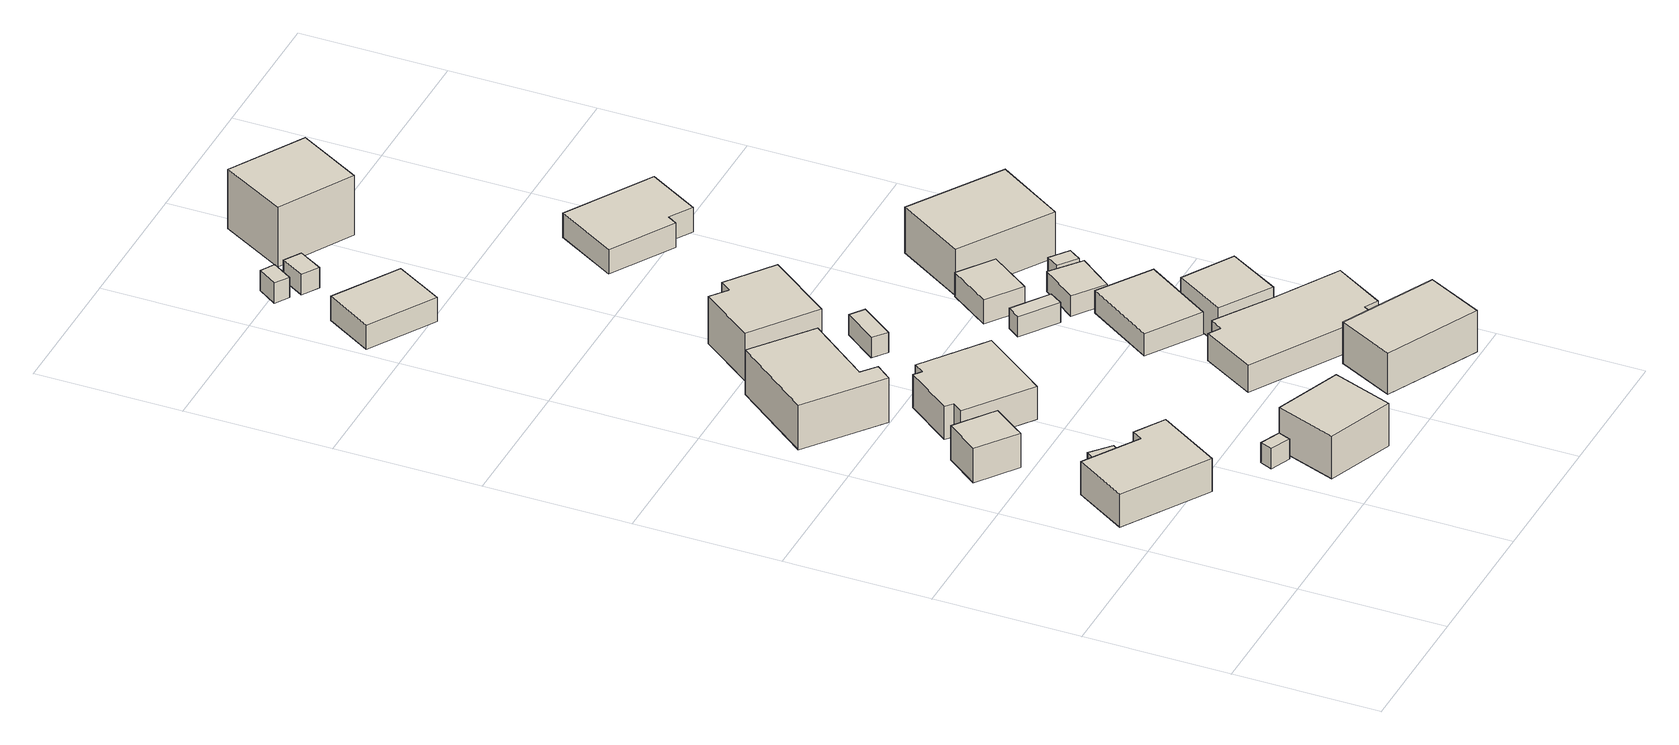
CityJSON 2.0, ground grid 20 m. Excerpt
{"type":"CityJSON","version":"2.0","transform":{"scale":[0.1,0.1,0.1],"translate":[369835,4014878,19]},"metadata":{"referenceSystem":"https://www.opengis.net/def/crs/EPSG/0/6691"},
"CityObjects":{
"building1":{"type":"Building","attributes":{"枝番":1,"利根川水系渡良瀬川洪水浸水想定区域（計画規模）.規模":"L1","利根川水系渡良瀬川洪水浸水想定区域（計画規模）.浸水ランク":"2","利根川水系渡良瀬川洪水浸水想定区域（計画規模）.浸水深":2.45,"利根川水系渡良瀬川洪水浸水想定区域（計画規模）.継続時間":9.2,"利根川水系渡良瀬川洪水浸水想定区域（想定最大規模）.規模":"L2","利根川水系渡良瀬川洪水浸水想定区域（想定最大規模）.浸水ランク":"3","利根川水系渡良瀬川洪水浸水想定区域（想定最大規模）.浸水深":3.54,"利根川水系渡良瀬川洪水浸水想定区域（想定最大規模）.継続時間":24.4,"利根川水系矢場川洪水浸水想定区域（想定最大規模）.規模":"L2","利根川水系矢場川洪水浸水想定区域（想定最大規模）.浸水ランク":"2","利根川水系矢場川洪水浸水想定区域（想定最大規模）.浸水深":0.98,"利根川水系矢場川洪水浸水想定区域（想定最大規模）.継続時間":10.2,"利根川水系多々良川洪水浸水想定区域（計画規模）.規模":"L1","利根川水系多々良川洪水浸水想定区域（計画規模）.浸水ランク":"1","利根川水系多々良川洪水浸水想定区域（計画規模）.浸水深":0.32,"利根川水系多々良川洪水浸水想定区域（想定最大規模）.規模":"L2","利根川水系多々良川洪水浸水想定区域（想定最大規模）.浸水ランク":"2","利根川水系多々良川洪水浸水想定区域（想定最大規模）.浸水深":0.79,"利根川水系多々良川洪水浸水想定区域（想定最大規模）.継続時間":5.9,"利根川水系利根川洪水浸水想定区域（想定最大規模）.規模":"L2","利根川水系利根川洪水浸水想定区域（想定最大規模）.浸水ランク":"2","利根川水系利根川洪水浸水想定区域（想定最大規模）.浸水深":1.64,"usage":"411","measuredHeight":5.9,"BuildingDetails.prefecture":"10","BuildingDetails.city":"10207","BuildingDetails.surveyYear":2016},"geometry":[{"type":"Solid","lod":"1","boundaries":[[[[0,1,2,3,4,5]],[[4,6,7,5]],[[3,8,6,4]],[[2,9,8,3]],[[1,10,9,2]],[[0,11,10,1]],[[5,7,11,0]],[[6,8,9,10,11,7]]]]}]},
"building2":{"type":"Building","attributes":{"枝番":1,"利根川水系渡良瀬川洪水浸水想定区域（計画規模）.規模":"L1","利根川水系渡良瀬川洪水浸水想定区域（計画規模）.浸水ランク":"2","利根川水系渡良瀬川洪水浸水想定区域（計画規模）.浸水深":2.33,"利根川水系渡良瀬川洪水浸水想定区域（計画規模）.継続時間":8.9,"利根川水系渡良瀬川洪水浸水想定区域（想定最大規模）.規模":"L2","利根川水系渡良瀬川洪水浸水想定区域（想定最大規模）.浸水ランク":"3","利根川水系渡良瀬川洪水浸水想定区域（想定最大規模）.浸水深":3.19,"利根川水系渡良瀬川洪水浸水想定区域（想定最大規模）.継続時間":22.1,"利根川水系矢場川洪水浸水想定区域（想定最大規模）.規模":"L2","利根川水系矢場川洪水浸水想定区域（想定最大規模）.浸水ランク":"1","利根川水系矢場川洪水浸水想定区域（想定最大規模）.浸水深":0.48,"利根川水系矢場川洪水浸水想定区域（想定最大規模）.継続時間":7.8,"利根川水系多々良川洪水浸水想定区域（計画規模）.規模":"L1","利根川水系多々良川洪水浸水想定区域（計画規模）.浸水ランク":"1","利根川水系多々良川洪水浸水想定区域（計画規模）.浸水深":0.12,"利根川水系多々良川洪水浸水想定区域（想定最大規模）.規模":"L2","利根川水系多々良川洪水浸水想定区域（想定最大規模）.浸水ランク":"1","利根川水系多々良川洪水浸水想定区域（想定最大規模）.浸水深":0.28,"利根川水系多々良川洪水浸水想定区域（想定最大規模）.継続時間":0.7,"利根川水系利根川洪水浸水想定区域（想定最大規模）.規模":"L2","利根川水系利根川洪水浸水想定区域（想定最大規模）.浸水ランク":"2","利根川水系利根川洪水浸水想定区域（想定最大規模）.浸水深":1.14,"usage":"411","measuredHeight":5.7,"BuildingDetails.prefecture":"10","BuildingDetails.city":"10207","BuildingDetails.surveyYear":2016},"geometry":[{"type":"Solid","lod":"1","boundaries":[[[[12,13,14,15]],[[14,16,17,15]],[[13,18,16,14]],[[12,19,18,13]],[[15,17,19,12]],[[16,18,19,17]]]]}]},
"building3":{"type":"Building","attributes":{"枝番":1,"利根川水系渡良瀬川洪水浸水想定区域（計画規模）.規模":"L1","利根川水系渡良瀬川洪水浸水想定区域（計画規模）.浸水ランク":"2","利根川水系渡良瀬川洪水浸水想定区域（計画規模）.浸水深":2.63,"利根川水系渡良瀬川洪水浸水想定区域（計画規模）.継続時間":9.2,"利根川水系渡良瀬川洪水浸水想定区域（想定最大規模）.規模":"L2","利根川水系渡良瀬川洪水浸水想定区域（想定最大規模）.浸水ランク":"3","利根川水系渡良瀬川洪水浸水想定区域（想定最大規模）.浸水深":3.59,"利根川水系渡良瀬川洪水浸水想定区域（想定最大規模）.継続時間":24.4,"利根川水系矢場川洪水浸水想定区域（想定最大規模）.規模":"L2","利根川水系矢場川洪水浸水想定区域（想定最大規模）.浸水ランク":"2","利根川水系矢場川洪水浸水想定区域（想定最大規模）.浸水深":0.98,"利根川水系矢場川洪水浸水想定区域（想定最大規模）.継続時間":10.2,"利根川水系多々良川洪水浸水想定区域（計画規模）.規模":"L1","利根川水系多々良川洪水浸水想定区域（計画規模）.浸水ランク":"1","利根川水系多々良川洪水浸水想定区域（計画規模）.浸水深":0.32,"利根川水系多々良川洪水浸水想定区域（想定最大規模）.規模":"L2","利根川水系多々良川洪水浸水想定区域（想定最大規模）.浸水ランク":"2","利根川水系多々良川洪水浸水想定区域（想定最大規模）.浸水深":0.79,"利根川水系多々良川洪水浸水想定区域（想定最大規模）.継続時間":5.9,"利根川水系利根川洪水浸水想定区域（想定最大規模）.規模":"L2","利根川水系利根川洪水浸水想定区域（想定最大規模）.浸水ランク":"2","利根川水系利根川洪水浸水想定区域（想定最大規模）.浸水深":1.54,"usage":"411","BuildingDetails.prefecture":"10","BuildingDetails.city":"10207","BuildingDetails.surveyYear":2016},"geometry":[{"type":"Solid","lod":"1","boundaries":[[[[20,21,22,23]],[[22,24,25,23]],[[21,26,24,22]],[[20,27,26,21]],[[23,25,27,20]],[[24,26,27,25]]]]}]},
"building4":{"type":"Building","attributes":{"枝番":1,"利根川水系渡良瀬川洪水浸水想定区域（計画規模）.規模":"L1","利根川水系渡良瀬川洪水浸水想定区域（計画規模）.浸水ランク":"2","利根川水系渡良瀬川洪水浸水想定区域（計画規模）.浸水深":2.16,"利根川水系渡良瀬川洪水浸水想定区域（計画規模）.継続時間":10.4,"利根川水系渡良瀬川洪水浸水想定区域（想定最大規模）.規模":"L2","利根川水系渡良瀬川洪水浸水想定区域（想定最大規模）.浸水ランク":"3","利根川水系渡良瀬川洪水浸水想定区域（想定最大規模）.浸水深":3.5,"利根川水系渡良瀬川洪水浸水想定区域（想定最大規模）.継続時間":29.4,"利根川水系矢場川洪水浸水想定区域（想定最大規模）.規模":"L2","利根川水系矢場川洪水浸水想定区域（想定最大規模）.浸水ランク":"2","利根川水系矢場川洪水浸水想定区域（想定最大規模）.浸水深":1.08,"利根川水系矢場川洪水浸水想定区域（想定最大規模）.継続時間":13.3,"利根川水系多々良川洪水浸水想定区域（計画規模）.規模":"L1","利根川水系多々良川洪水浸水想定区域（計画規模）.浸水ランク":"1","利根川水系多々良川洪水浸水想定区域（計画規模）.浸水深":0.42,"利根川水系多々良川洪水浸水想定区域（想定最大規模）.規模":"L2","利根川水系多々良川洪水浸水想定区域（想定最大規模）.浸水ランク":"2","利根川水系多々良川洪水浸水想定区域（想定最大規模）.浸水深":0.89,"利根川水系多々良川洪水浸水想定区域（想定最大規模）.継続時間":10.6,"利根川水系利根川洪水浸水想定区域（想定最大規模）.規模":"L2","利根川水系利根川洪水浸水想定区域（想定最大規模）.浸水ランク":"2","利根川水系利根川洪水浸水想定区域（想定最大規模）.浸水深":1.44,"measuredHeight":3.2,"BuildingDetails.prefecture":"10","BuildingDetails.city":"10207"},"geometry":[{"type":"Solid","lod":"1","boundaries":[[[[28,29,30,31]],[[30,32,33,31]],[[29,34,32,30]],[[28,35,34,29]],[[31,33,35,28]],[[32,34,35,33]]]]}]},
"building5":{"type":"Building","attributes":{"枝番":1,"利根川水系渡良瀬川洪水浸水想定区域（計画規模）.規模":"L1","利根川水系渡良瀬川洪水浸水想定区域（計画規模）.浸水ランク":"2","利根川水系渡良瀬川洪水浸水想定区域（計画規模）.浸水深":2.77,"利根川水系渡良瀬川洪水浸水想定区域（計画規模）.継続時間":8.9,"利根川水系渡良瀬川洪水浸水想定区域（想定最大規模）.規模":"L2","利根川水系渡良瀬川洪水浸水想定区域（想定最大規模）.浸水ランク":"3","利根川水系渡良瀬川洪水浸水想定区域（想定最大規模）.浸水深":3.42,"利根川水系渡良瀬川洪水浸水想定区域（想定最大規模）.継続時間":22.1,"利根川水系矢場川洪水浸水想定区域（想定最大規模）.規模":"L2","利根川水系矢場川洪水浸水想定区域（想定最大規模）.浸水ランク":"1","利根川水系矢場川洪水浸水想定区域（想定最大規模）.浸水深":0.48,"利根川水系矢場川洪水浸水想定区域（想定最大規模）.継続時間":7.8,"利根川水系多々良川洪水浸水想定区域（計画規模）.規模":"L1","利根川水系多々良川洪水浸水想定区域（計画規模）.浸水ランク":"1","利根川水系多々良川洪水浸水想定区域（計画規模）.浸水深":0.02,"利根川水系多々良川洪水浸水想定区域（想定最大規模）.規模":"L2","利根川水系多々良川洪水浸水想定区域（想定最大規模）.浸水ランク":"1","利根川水系多々良川洪水浸水想定区域（想定最大規模）.浸水深":0.28,"利根川水系多々良川洪水浸水想定区域（想定最大規模）.継続時間":0.7,"利根川水系利根川洪水浸水想定区域（想定最大規模）.規模":"L2","利根川水系利根川洪水浸水想定区域（想定最大規模）.浸水ランク":"2","利根川水系利根川洪水浸水想定区域（想定最大規模）.浸水深":1.14,"usage":"411","measuredHeight":7.4,"BuildingDetails.prefecture":"10","BuildingDetails.city":"10207","BuildingDetails.surveyYear":2016},"geometry":[{"type":"Solid","lod":"1","boundaries":[[[[36,37,38,39,40,41]],[[40,42,43,41]],[[39,44,42,40]],[[38,45,44,39]],[[37,46,45,38]],[[36,47,46,37]],[[41,43,47,36]],[[42,44,45,46,47,43]]]]}]},
"building6":{"type":"Building","attributes":{"枝番":1,"利根川水系渡良瀬川洪水浸水想定区域（計画規模）.規模":"L1","利根川水系渡良瀬川洪水浸水想定区域（計画規模）.浸水ランク":"2","利根川水系渡良瀬川洪水浸水想定区域（計画規模）.浸水深":2.04,"利根川水系渡良瀬川洪水浸水想定区域（計画規模）.継続時間":10.4,"利根川水系渡良瀬川洪水浸水想定区域（想定最大規模）.規模":"L2","利根川水系渡良瀬川洪水浸水想定区域（想定最大規模）.浸水ランク":"3","利根川水系渡良瀬川洪水浸水想定区域（想定最大規模）.浸水深":3.41,"利根川水系渡良瀬川洪水浸水想定区域（想定最大規模）.継続時間":29.4,"利根川水系矢場川洪水浸水想定区域（想定最大規模）.規模":"L2","利根川水系矢場川洪水浸水想定区域（想定最大規模）.浸水ランク":"2","利根川水系矢場川洪水浸水想定区域（想定最大規模）.浸水深":0.98,"利根川水系矢場川洪水浸水想定区域（想定最大規模）.継続時間":13.3,"利根川水系多々良川洪水浸水想定区域（計画規模）.規模":"L1","利根川水系多々良川洪水浸水想定区域（計画規模）.浸水ランク":"1","利根川水系多々良川洪水浸水想定区域（計画規模）.浸水深":0.32,"利根川水系多々良川洪水浸水想定区域（想定最大規模）.規模":"L2","利根川水系多々良川洪水浸水想定区域（想定最大規模）.浸水ランク":"2","利根川水系多々良川洪水浸水想定区域（想定最大規模）.浸水深":0.79,"利根川水系多々良川洪水浸水想定区域（想定最大規模）.継続時間":10.6,"利根川水系利根川洪水浸水想定区域（想定最大規模）.規模":"L2","利根川水系利根川洪水浸水想定区域（想定最大規模）.浸水ランク":"2","利根川水系利根川洪水浸水想定区域（想定最大規模）.浸水深":1.44,"usage":"411","measuredHeight":8,"BuildingDetails.prefecture":"10","BuildingDetails.city":"10207","BuildingDetails.surveyYear":2016},"geometry":[{"type":"Solid","lod":"1","boundaries":[[[[48,49,50,51]],[[50,52,53,51]],[[49,54,52,50]],[[48,55,54,49]],[[51,53,55,48]],[[52,54,55,53]]]]}]},
"building7":{"type":"Building","attributes":{"枝番":1,"利根川水系渡良瀬川洪水浸水想定区域（計画規模）.規模":"L1","利根川水系渡良瀬川洪水浸水想定区域（計画規模）.浸水ランク":"2","利根川水系渡良瀬川洪水浸水想定区域（計画規模）.浸水深":2.94,"利根川水系渡良瀬川洪水浸水想定区域（計画規模）.継続時間":8.9,"利根川水系渡良瀬川洪水浸水想定区域（想定最大規模）.規模":"L2","利根川水系渡良瀬川洪水浸水想定区域（想定最大規模）.浸水ランク":"3","利根川水系渡良瀬川洪水浸水想定区域（想定最大規模）.浸水深":3.61,"利根川水系渡良瀬川洪水浸水想定区域（想定最大規模）.継続時間":22.1,"利根川水系矢場川洪水浸水想定区域（想定最大規模）.規模":"L2","利根川水系矢場川洪水浸水想定区域（想定最大規模）.浸水ランク":"2","利根川水系矢場川洪水浸水想定区域（想定最大規模）.浸水深":0.68,"利根川水系矢場川洪水浸水想定区域（想定最大規模）.継続時間":7.8,"利根川水系多々良川洪水浸水想定区域（計画規模）.規模":"L1","利根川水系多々良川洪水浸水想定区域（計画規模）.浸水ランク":"1","利根川水系多々良川洪水浸水想定区域（計画規模）.浸水深":0.02,"利根川水系多々良川洪水浸水想定区域（想定最大規模）.規模":"L2","利根川水系多々良川洪水浸水想定区域（想定最大規模）.浸水ランク":"1","利根川水系多々良川洪水浸水想定区域（想定最大規模）.浸水深":0.49,"利根川水系多々良川洪水浸水想定区域（想定最大規模）.継続時間":0.7,"利根川水系利根川洪水浸水想定区域（想定最大規模）.規模":"L2","利根川水系利根川洪水浸水想定区域（想定最大規模）.浸水ランク":"2","利根川水系利根川洪水浸水想定区域（想定最大規模）.浸水深":1.24,"usage":"411","measuredHeight":6.7,"BuildingDetails.prefecture":"10","BuildingDetails.city":"10207","BuildingDetails.surveyYear":2016},"geometry":[{"type":"Solid","lod":"1","boundaries":[[[[56,57,58,59,60,61,62,63]],[[62,64,65,63]],[[61,66,64,62]],[[60,67,66,61]],[[59,68,67,60]],[[58,69,68,59]],[[57,70,69,58]],[[56,71,70,57]],[[63,65,71,56]],[[64,66,67,68,69,70,71,65]]]]}]},
"building8":{"type":"Building","attributes":{"枝番":1,"利根川水系渡良瀬川洪水浸水想定区域（計画規模）.規模":"L1","利根川水系渡良瀬川洪水浸水想定区域（計画規模）.浸水ランク":"2","利根川水系渡良瀬川洪水浸水想定区域（計画規模）.浸水深":2.9,"利根川水系渡良瀬川洪水浸水想定区域（計画規模）.継続時間":9.8,"利根川水系渡良瀬川洪水浸水想定区域（想定最大規模）.規模":"L2","利根川水系渡良瀬川洪水浸水想定区域（想定最大規模）.浸水ランク":"3","利根川水系渡良瀬川洪水浸水想定区域（想定最大規模）.浸水深":3.68,"利根川水系渡良瀬川洪水浸水想定区域（想定最大規模）.継続時間":27.5,"利根川水系矢場川洪水浸水想定区域（想定最大規模）.規模":"L2","利根川水系矢場川洪水浸水想定区域（想定最大規模）.浸水ランク":"2","利根川水系矢場川洪水浸水想定区域（想定最大規模）.浸水深":0.88,"利根川水系矢場川洪水浸水想定区域（想定最大規模）.継続時間":12,"利根川水系多々良川洪水浸水想定区域（計画規模）.規模":"L1","利根川水系多々良川洪水浸水想定区域（計画規模）.浸水ランク":"1","利根川水系多々良川洪水浸水想定区域（計画規模）.浸水深":0.22,"利根川水系多々良川洪水浸水想定区域（想定最大規模）.規模":"L2","利根川水系多々良川洪水浸水想定区域（想定最大規模）.浸水ランク":"2","利根川水系多々良川洪水浸水想定区域（想定最大規模）.浸水深":0.69,"利根川水系多々良川洪水浸水想定区域（想定最大規模）.継続時間":8.7,"利根川水系利根川洪水浸水想定区域（想定最大規模）.規模":"L2","利根川水系利根川洪水浸水想定区域（想定最大規模）.浸水ランク":"2","利根川水系利根川洪水浸水想定区域（想定最大規模）.浸水深":1.34,"usage":"411","measuredHeight":5.1,"BuildingDetails.prefecture":"10","BuildingDetails.city":"10207","BuildingDetails.surveyYear":2016},"geometry":[{"type":"Solid","lod":"1","boundaries":[[[[72,73,74,75]],[[74,76,77,75]],[[73,78,76,74]],[[72,79,78,73]],[[75,77,79,72]],[[76,78,79,77]]]]}]},
"building9":{"type":"Building","attributes":{"枝番":1,"利根川水系渡良瀬川洪水浸水想定区域（計画規模）.規模":"L1","利根川水系渡良瀬川洪水浸水想定区域（計画規模）.浸水ランク":"3","利根川水系渡良瀬川洪水浸水想定区域（計画規模）.浸水深":3.01,"利根川水系渡良瀬川洪水浸水想定区域（計画規模）.継続時間":8.9,"利根川水系渡良瀬川洪水浸水想定区域（想定最大規模）.規模":"L2","利根川水系渡良瀬川洪水浸水想定区域（想定最大規模）.浸水ランク":"3","利根川水系渡良瀬川洪水浸水想定区域（想定最大規模）.浸水深":3.61,"利根川水系渡良瀬川洪水浸水想定区域（想定最大規模）.継続時間":22.1,"利根川水系矢場川洪水浸水想定区域（想定最大規模）.規模":"L2","利根川水系矢場川洪水浸水想定区域（想定最大規模）.浸水ランク":"2","利根川水系矢場川洪水浸水想定区域（想定最大規模）.浸水深":0.57,"利根川水系矢場川洪水浸水想定区域（想定最大規模）.継続時間":7.8,"利根川水系多々良川洪水浸水想定区域（計画規模）.規模":"L1","利根川水系多々良川洪水浸水想定区域（計画規模）.浸水ランク":"1","利根川水系多々良川洪水浸水想定区域（計画規模）.浸水深":0.12,"利根川水系多々良川洪水浸水想定区域（想定最大規模）.規模":"L2","利根川水系多々良川洪水浸水想定区域（想定最大規模）.浸水ランク":"1","利根川水系多々良川洪水浸水想定区域（想定最大規模）.浸水深":0.39,"利根川水系多々良川洪水浸水想定区域（想定最大規模）.継続時間":0.7,"利根川水系利根川洪水浸水想定区域（想定最大規模）.規模":"L2","利根川水系利根川洪水浸水想定区域（想定最大規模）.浸水ランク":"2","利根川水系利根川洪水浸水想定区域（想定最大規模）.浸水深":1.24,"usage":"411","measuredHeight":8.3,"BuildingDetails.prefecture":"10","BuildingDetails.city":"10207","BuildingDetails.surveyYear":2016},"geometry":[{"type":"Solid","lod":"1","boundaries":[[[[80,81,82,83,84,85]],[[84,86,87,85]],[[83,88,86,84]],[[82,89,88,83]],[[81,90,89,82]],[[80,91,90,81]],[[85,87,91,80]],[[86,88,89,90,91,87]]]]}]},
"building10":{"type":"Building","attributes":{"枝番":1,"利根川水系渡良瀬川洪水浸水想定区域（計画規模）.規模":"L1","利根川水系渡良瀬川洪水浸水想定区域（計画規模）.浸水ランク":"3","利根川水系渡良瀬川洪水浸水想定区域（計画規模）.浸水深":3.14,"利根川水系渡良瀬川洪水浸水想定区域（計画規模）.継続時間":8.9,"利根川水系渡良瀬川洪水浸水想定区域（想定最大規模）.規模":"L2","利根川水系渡良瀬川洪水浸水想定区域（想定最大規模）.浸水ランク":"3","利根川水系渡良瀬川洪水浸水想定区域（想定最大規模）.浸水深":3.74,"利根川水系渡良瀬川洪水浸水想定区域（想定最大規模）.継続時間":22.1,"利根川水系矢場川洪水浸水想定区域（想定最大規模）.規模":"L2","利根川水系矢場川洪水浸水想定区域（想定最大規模）.浸水ランク":"2","利根川水系矢場川洪水浸水想定区域（想定最大規模）.浸水深":0.68,"利根川水系矢場川洪水浸水想定区域（想定最大規模）.継続時間":7.8,"利根川水系多々良川洪水浸水想定区域（計画規模）.規模":"L1","利根川水系多々良川洪水浸水想定区域（計画規模）.浸水ランク":"1","利根川水系多々良川洪水浸水想定区域（計画規模）.浸水深":0.02,"利根川水系多々良川洪水浸水想定区域（想定最大規模）.規模":"L2","利根川水系多々良川洪水浸水想定区域（想定最大規模）.浸水ランク":"1","利根川水系多々良川洪水浸水想定区域（想定最大規模）.浸水深":0.49,"利根川水系多々良川洪水浸水想定区域（想定最大規模）.継続時間":0.7,"利根川水系利根川洪水浸水想定区域（想定最大規模）.規模":"L2","利根川水系利根川洪水浸水想定区域（想定最大規模）.浸水ランク":"2","利根川水系利根川洪水浸水想定区域（想定最大規模）.浸水深":1.34,"BuildingDetails.prefecture":"10","BuildingDetails.city":"10207"},"geometry":[{"type":"Solid","lod":"1","boundaries":[[[[92,93,94,95]],[[94,96,97,95]],[[93,98,96,94]],[[92,99,98,93]],[[95,97,99,92]],[[96,98,99,97]]]]}]},
"building11":{"type":"Building","attributes":{"枝番":1,"利根川水系渡良瀬川洪水浸水想定区域（計画規模）.規模":"L1","利根川水系渡良瀬川洪水浸水想定区域（計画規模）.浸水ランク":"2","利根川水系渡良瀬川洪水浸水想定区域（計画規模）.浸水深":2.68,"利根川水系渡良瀬川洪水浸水想定区域（計画規模）.継続時間":8.3,"利根川水系渡良瀬川洪水浸水想定区域（想定最大規模）.規模":"L2","利根川水系渡良瀬川洪水浸水想定区域（想定最大規模）.浸水ランク":"3","利根川水系渡良瀬川洪水浸水想定区域（想定最大規模）.浸水深":3.47,"利根川水系渡良瀬川洪水浸水想定区域（想定最大規模）.継続時間":21.3,"利根川水系矢場川洪水浸水想定区域（想定最大規模）.規模":"L2","利根川水系矢場川洪水浸水想定区域（想定最大規模）.浸水ランク":"2","利根川水系矢場川洪水浸水想定区域（想定最大規模）.浸水深":0.68,"利根川水系矢場川洪水浸水想定区域（想定最大規模）.継続時間":6.6,"利根川水系多々良川洪水浸水想定区域（想定最大規模）.規模":"L2","利根川水系多々良川洪水浸水想定区域（想定最大規模）.浸水ランク":"1","利根川水系多々良川洪水浸水想定区域（想定最大規模）.浸水深":0.49,"利根川水系利根川洪水浸水想定区域（想定最大規模）.規模":"L2","利根川水系利根川洪水浸水想定区域（想定最大規模）.浸水ランク":"2","利根川水系利根川洪水浸水想定区域（想定最大規模）.浸水深":1.14,"usage":"411","measuredHeight":3.4,"BuildingDetails.prefecture":"10","BuildingDetails.city":"10207","BuildingDetails.surveyYear":2016},"geometry":[{"type":"Solid","lod":"1","boundaries":[[[[100,101,102,103]],[[102,104,105,103]],[[101,106,104,102]],[[100,107,106,101]],[[103,105,107,100]],[[104,106,107,105]]]]}]},
"building12":{"type":"Building","attributes":{"枝番":1,"利根川水系渡良瀬川洪水浸水想定区域（計画規模）.規模":"L1","利根川水系渡良瀬川洪水浸水想定区域（計画規模）.浸水ランク":"2","利根川水系渡良瀬川洪水浸水想定区域（計画規模）.浸水深":2.62,"利根川水系渡良瀬川洪水浸水想定区域（計画規模）.継続時間":8.2,"利根川水系渡良瀬川洪水浸水想定区域（想定最大規模）.規模":"L2","利根川水系渡良瀬川洪水浸水想定区域（想定最大規模）.浸水ランク":"3","利根川水系渡良瀬川洪水浸水想定区域（想定最大規模）.浸水深":3.43,"利根川水系渡良瀬川洪水浸水想定区域（想定最大規模）.継続時間":20.8,"利根川水系矢場川洪水浸水想定区域（想定最大規模）.規模":"L2","利根川水系矢場川洪水浸水想定区域（想定最大規模）.浸水ランク":"2","利根川水系矢場川洪水浸水想定区域（想定最大規模）.浸水深":0.68,"利根川水系矢場川洪水浸水想定区域（想定最大規模）.継続時間":5.4,"利根川水系多々良川洪水浸水想定区域（想定最大規模）.規模":"L2","利根川水系多々良川洪水浸水想定区域（想定最大規模）.浸水ランク":"1","利根川水系多々良川洪水浸水想定区域（想定最大規模）.浸水深":0.49,"利根川水系利根川洪水浸水想定区域（想定最大規模）.規模":"L2","利根川水系利根川洪水浸水想定区域（想定最大規模）.浸水ランク":"2","利根川水系利根川洪水浸水想定区域（想定最大規模）.浸水深":1.14,"BuildingDetails.prefecture":"10","BuildingDetails.city":"10207"},"geometry":[{"type":"Solid","lod":"1","boundaries":[[[[108,109,110,111]],[[110,112,113,111]],[[109,114,112,110]],[[108,115,114,109]],[[111,113,115,108]],[[112,114,115,113]]]]}]},
"building13":{"type":"Building","attributes":{"枝番":1,"利根川水系渡良瀬川洪水浸水想定区域（計画規模）.規模":"L1","利根川水系渡良瀬川洪水浸水想定区域（計画規模）.浸水ランク":"2","利根川水系渡良瀬川洪水浸水想定区域（計画規模）.浸水深":1.99,"利根川水系渡良瀬川洪水浸水想定区域（計画規模）.継続時間":9.3,"利根川水系渡良瀬川洪水浸水想定区域（想定最大規模）.規模":"L2","利根川水系渡良瀬川洪水浸水想定区域（想定最大規模）.浸水ランク":"3","利根川水系渡良瀬川洪水浸水想定区域（想定最大規模）.浸水深":3.15,"利根川水系渡良瀬川洪水浸水想定区域（想定最大規模）.継続時間":25.6,"利根川水系矢場川洪水浸水想定区域（想定最大規模）.規模":"L2","利根川水系矢場川洪水浸水想定区域（想定最大規模）.浸水ランク":"2","利根川水系矢場川洪水浸水想定区域（想定最大規模）.浸水深":0.68,"利根川水系矢場川洪水浸水想定区域（想定最大規模）.継続時間":10.9,"利根川水系多々良川洪水浸水想定区域（計画規模）.規模":"L1","利根川水系多々良川洪水浸水想定区域（計画規模）.浸水ランク":"1","利根川水系多々良川洪水浸水想定区域（計画規模）.浸水深":0.02,"利根川水系多々良川洪水浸水想定区域（想定最大規模）.規模":"L2","利根川水系多々良川洪水浸水想定区域（想定最大規模）.浸水ランク":"1","利根川水系多々良川洪水浸水想定区域（想定最大規模）.浸水深":0.49,"利根川水系多々良川洪水浸水想定区域（想定最大規模）.継続時間":7,"利根川水系利根川洪水浸水想定区域（想定最大規模）.規模":"L2","利根川水系利根川洪水浸水想定区域（想定最大規模）.浸水ランク":"2","利根川水系利根川洪水浸水想定区域（想定最大規模）.浸水深":1.34,"usage":"411","measuredHeight":7.1,"BuildingDetails.prefecture":"10","BuildingDetails.city":"10207","BuildingDetails.surveyYear":2016},"geometry":[{"type":"Solid","lod":"1","boundaries":[[[[116,117,118,119]],[[118,120,121,119]],[[117,122,120,118]],[[116,123,122,117]],[[119,121,123,116]],[[120,122,123,121]]]]}]},
"building14":{"type":"Building","attributes":{"枝番":1,"利根川水系渡良瀬川洪水浸水想定区域（計画規模）.規模":"L1","利根川水系渡良瀬川洪水浸水想定区域（計画規模）.浸水ランク":"2","利根川水系渡良瀬川洪水浸水想定区域（計画規模）.浸水深":2.65,"利根川水系渡良瀬川洪水浸水想定区域（計画規模）.継続時間":9.5,"利根川水系渡良瀬川洪水浸水想定区域（想定最大規模）.規模":"L2","利根川水系渡良瀬川洪水浸水想定区域（想定最大規模）.浸水ランク":"3","利根川水系渡良瀬川洪水浸水想定区域（想定最大規模）.浸水深":3.62,"利根川水系渡良瀬川洪水浸水想定区域（想定最大規模）.継続時間":26.1,"利根川水系矢場川洪水浸水想定区域（想定最大規模）.規模":"L2","利根川水系矢場川洪水浸水想定区域（想定最大規模）.浸水ランク":"2","利根川水系矢場川洪水浸水想定区域（想定最大規模）.浸水深":0.98,"利根川水系矢場川洪水浸水想定区域（想定最大規模）.継続時間":11.1,"利根川水系多々良川洪水浸水想定区域（計画規模）.規模":"L1","利根川水系多々良川洪水浸水想定区域（計画規模）.浸水ランク":"1","利根川水系多々良川洪水浸水想定区域（計画規模）.浸水深":0.32,"利根川水系多々良川洪水浸水想定区域（想定最大規模）.規模":"L2","利根川水系多々良川洪水浸水想定区域（想定最大規模）.浸水ランク":"2","利根川水系多々良川洪水浸水想定区域（想定最大規模）.浸水深":0.79,"利根川水系多々良川洪水浸水想定区域（想定最大規模）.継続時間":7.4,"利根川水系利根川洪水浸水想定区域（想定最大規模）.規模":"L2","利根川水系利根川洪水浸水想定区域（想定最大規模）.浸水ランク":"2","利根川水系利根川洪水浸水想定区域（想定最大規模）.浸水深":1.44,"usage":"411","measuredHeight":4.6,"BuildingDetails.prefecture":"10","BuildingDetails.city":"10207","BuildingDetails.surveyYear":2016},"geometry":[{"type":"Solid","lod":"1","boundaries":[[[[124,125,126,127,128,129,130,131,132,133]],[[132,134,135,133]],[[131,136,134,132]],[[130,137,136,131]],[[129,138,137,130]],[[128,139,138,129]],[[127,140,139,128]],[[126,141,140,127]],[[125,142,141,126]],[[124,143,142,125]],[[133,135,143,124]],[[134,136,137,138,139,140,141,142,143,135]]]]}]},
"building15":{"type":"Building","attributes":{"枝番":1,"利根川水系渡良瀬川洪水浸水想定区域（計画規模）.規模":"L1","利根川水系渡良瀬川洪水浸水想定区域（計画規模）.浸水ランク":"3","利根川水系渡良瀬川洪水浸水想定区域（計画規模）.浸水深":3.74,"利根川水系渡良瀬川洪水浸水想定区域（計画規模）.継続時間":9.3,"利根川水系渡良瀬川洪水浸水想定区域（想定最大規模）.規模":"L2","利根川水系渡良瀬川洪水浸水想定区域（想定最大規模）.浸水ランク":"3","利根川水系渡良瀬川洪水浸水想定区域（想定最大規模）.浸水深":4.24,"利根川水系渡良瀬川洪水浸水想定区域（想定最大規模）.継続時間":24.4,"利根川水系矢場川洪水浸水想定区域（想定最大規模）.規模":"L2","利根川水系矢場川洪水浸水想定区域（想定最大規模）.浸水ランク":"2","利根川水系矢場川洪水浸水想定区域（想定最大規模）.浸水深":0.98,"利根川水系矢場川洪水浸水想定区域（想定最大規模）.継続時間":10.2,"利根川水系多々良川洪水浸水想定区域（計画規模）.規模":"L1","利根川水系多々良川洪水浸水想定区域（計画規模）.浸水ランク":"1","利根川水系多々良川洪水浸水想定区域（計画規模）.浸水深":0.32,"利根川水系多々良川洪水浸水想定区域（想定最大規模）.規模":"L2","利根川水系多々良川洪水浸水想定区域（想定最大規模）.浸水ランク":"2","利根川水系多々良川洪水浸水想定区域（想定最大規模）.浸水深":0.79,"利根川水系多々良川洪水浸水想定区域（想定最大規模）.継続時間":5.9,"利根川水系利根川洪水浸水想定区域（想定最大規模）.規模":"L2","利根川水系利根川洪水浸水想定区域（想定最大規模）.浸水ランク":"2","利根川水系利根川洪水浸水想定区域（想定最大規模）.浸水深":1.54,"BuildingDetails.prefecture":"10","BuildingDetails.city":"10207"},"geometry":[{"type":"Solid","lod":"1","boundaries":[[[[144,145,146,147]],[[146,148,149,147]],[[145,150,148,146]],[[144,151,150,145]],[[147,149,151,144]],[[148,150,151,149]]]]}]},
"building16":{"type":"Building","attributes":{"枝番":1,"利根川水系渡良瀬川洪水浸水想定区域（計画規模）.規模":"L1","利根川水系渡良瀬川洪水浸水想定区域（計画規模）.浸水ランク":"3","利根川水系渡良瀬川洪水浸水想定区域（計画規模）.浸水深":3,"利根川水系渡良瀬川洪水浸水想定区域（計画規模）.継続時間":9.3,"利根川水系渡良瀬川洪水浸水想定区域（想定最大規模）.規模":"L2","利根川水系渡良瀬川洪水浸水想定区域（想定最大規模）.浸水ランク":"3","利根川水系渡良瀬川洪水浸水想定区域（想定最大規模）.浸水深":3.61,"利根川水系渡良瀬川洪水浸水想定区域（想定最大規模）.継続時間":24.4,"利根川水系矢場川洪水浸水想定区域（想定最大規模）.規模":"L2","利根川水系矢場川洪水浸水想定区域（想定最大規模）.浸水ランク":"2","利根川水系矢場川洪水浸水想定区域（想定最大規模）.浸水深":0.57,"利根川水系矢場川洪水浸水想定区域（想定最大規模）.継続時間":10.2,"利根川水系多々良川洪水浸水想定区域（計画規模）.規模":"L1","利根川水系多々良川洪水浸水想定区域（計画規模）.浸水ランク":"1","利根川水系多々良川洪水浸水想定区域（計画規模）.浸水深":0.32,"利根川水系多々良川洪水浸水想定区域（想定最大規模）.規模":"L2","利根川水系多々良川洪水浸水想定区域（想定最大規模）.浸水ランク":"1","利根川水系多々良川洪水浸水想定区域（想定最大規模）.浸水深":0.39,"利根川水系多々良川洪水浸水想定区域（想定最大規模）.継続時間":5.9,"利根川水系利根川洪水浸水想定区域（想定最大規模）.規模":"L2","利根川水系利根川洪水浸水想定区域（想定最大規模）.浸水ランク":"2","利根川水系利根川洪水浸水想定区域（想定最大規模）.浸水深":1.34,"usage":"411","measuredHeight":4.1,"BuildingDetails.prefecture":"10","BuildingDetails.city":"10207","BuildingDetails.surveyYear":2016},"geometry":[{"type":"Solid","lod":"1","boundaries":[[[[152,153,154,155]],[[154,156,157,155]],[[153,158,156,154]],[[152,159,158,153]],[[155,157,159,152]],[[156,158,159,157]]]]}]},
"building17":{"type":"Building","attributes":{"枝番":1,"利根川水系渡良瀬川洪水浸水想定区域（計画規模）.規模":"L1","利根川水系渡良瀬川洪水浸水想定区域（計画規模）.浸水ランク":"3","利根川水系渡良瀬川洪水浸水想定区域（計画規模）.浸水深":3.47,"利根川水系渡良瀬川洪水浸水想定区域（計画規模）.継続時間":9.3,"利根川水系渡良瀬川洪水浸水想定区域（想定最大規模）.規模":"L2","利根川水系渡良瀬川洪水浸水想定区域（想定最大規模）.浸水ランク":"3","利根川水系渡良瀬川洪水浸水想定区域（想定最大規模）.浸水深":3.95,"利根川水系渡良瀬川洪水浸水想定区域（想定最大規模）.継続時間":24.4,"利根川水系矢場川洪水浸水想定区域（想定最大規模）.規模":"L2","利根川水系矢場川洪水浸水想定区域（想定最大規模）.浸水ランク":"2","利根川水系矢場川洪水浸水想定区域（想定最大規模）.浸水深":0.68,"利根川水系矢場川洪水浸水想定区域（想定最大規模）.継続時間":10.2,"利根川水系多々良川洪水浸水想定区域（計画規模）.規模":"L1","利根川水系多々良川洪水浸水想定区域（計画規模）.浸水ランク":"1","利根川水系多々良川洪水浸水想定区域（計画規模）.浸水深":0.02,"利根川水系多々良川洪水浸水想定区域（想定最大規模）.規模":"L2","利根川水系多々良川洪水浸水想定区域（想定最大規模）.浸水ランク":"1","利根川水系多々良川洪水浸水想定区域（想定最大規模）.浸水深":0.49,"利根川水系多々良川洪水浸水想定区域（想定最大規模）.継続時間":5.9,"利根川水系利根川洪水浸水想定区域（想定最大規模）.規模":"L2","利根川水系利根川洪水浸水想定区域（想定最大規模）.浸水ランク":"2","利根川水系利根川洪水浸水想定区域（想定最大規模）.浸水深":1.54,"usage":"411","measuredHeight":4.3,"BuildingDetails.prefecture":"10","BuildingDetails.city":"10207","BuildingDetails.surveyYear":2016},"geometry":[{"type":"Solid","lod":"1","boundaries":[[[[160,161,162,163]],[[162,164,165,163]],[[161,166,164,162]],[[160,167,166,161]],[[163,165,167,160]],[[164,166,167,165]]]]}]},
"building18":{"type":"Building","attributes":{"枝番":1,"利根川水系渡良瀬川洪水浸水想定区域（計画規模）.規模":"L1","利根川水系渡良瀬川洪水浸水想定区域（計画規模）.浸水ランク":"3","利根川水系渡良瀬川洪水浸水想定区域（計画規模）.浸水深":3.23,"利根川水系渡良瀬川洪水浸水想定区域（計画規模）.継続時間":9.5,"利根川水系渡良瀬川洪水浸水想定区域（想定最大規模）.規模":"L2","利根川水系渡良瀬川洪水浸水想定区域（想定最大規模）.浸水ランク":"3","利根川水系渡良瀬川洪水浸水想定区域（想定最大規模）.浸水深":3.87,"利根川水系渡良瀬川洪水浸水想定区域（想定最大規模）.継続時間":26.1,"利根川水系矢場川洪水浸水想定区域（想定最大規模）.規模":"L2","利根川水系矢場川洪水浸水想定区域（想定最大規模）.浸水ランク":"2","利根川水系矢場川洪水浸水想定区域（想定最大規模）.浸水深":0.88,"利根川水系矢場川洪水浸水想定区域（想定最大規模）.継続時間":11.1,"利根川水系多々良川洪水浸水想定区域（計画規模）.規模":"L1","利根川水系多々良川洪水浸水想定区域（計画規模）.浸水ランク":"1","利根川水系多々良川洪水浸水想定区域（計画規模）.浸水深":0.22,"利根川水系多々良川洪水浸水想定区域（想定最大規模）.規模":"L2","利根川水系多々良川洪水浸水想定区域（想定最大規模）.浸水ランク":"2","利根川水系多々良川洪水浸水想定区域（想定最大規模）.浸水深":0.69,"利根川水系多々良川洪水浸水想定区域（想定最大規模）.継続時間":7.4,"利根川水系利根川洪水浸水想定区域（想定最大規模）.規模":"L2","利根川水系利根川洪水浸水想定区域（想定最大規模）.浸水ランク":"2","利根川水系利根川洪水浸水想定区域（想定最大規模）.浸水深":1.44,"usage":"411","measuredHeight":5.9,"BuildingDetails.prefecture":"10","BuildingDetails.city":"10207","BuildingDetails.surveyYear":2016},"geometry":[{"type":"Solid","lod":"1","boundaries":[[[[133,168,169,124]],[[169,170,171,124]],[[168,172,170,169]],[[133,173,172,168]],[[124,171,173,133]],[[170,172,173,171]]]]}]},
"building19":{"type":"Building","attributes":{"枝番":1,"利根川水系渡良瀬川洪水浸水想定区域（計画規模）.規模":"L1","利根川水系渡良瀬川洪水浸水想定区域（計画規模）.浸水ランク":"3","利根川水系渡良瀬川洪水浸水想定区域（計画規模）.浸水深":3.47,"利根川水系渡良瀬川洪水浸水想定区域（計画規模）.継続時間":9.3,"利根川水系渡良瀬川洪水浸水想定区域（想定最大規模）.規模":"L2","利根川水系渡良瀬川洪水浸水想定区域（想定最大規模）.浸水ランク":"3","利根川水系渡良瀬川洪水浸水想定区域（想定最大規模）.浸水深":3.99,"利根川水系渡良瀬川洪水浸水想定区域（想定最大規模）.継続時間":24.4,"利根川水系矢場川洪水浸水想定区域（想定最大規模）.規模":"L2","利根川水系矢場川洪水浸水想定区域（想定最大規模）.浸水ランク":"2","利根川水系矢場川洪水浸水想定区域（想定最大規模）.浸水深":0.78,"利根川水系矢場川洪水浸水想定区域（想定最大規模）.継続時間":10.2,"利根川水系多々良川洪水浸水想定区域（計画規模）.規模":"L1","利根川水系多々良川洪水浸水想定区域（計画規模）.浸水ランク":"1","利根川水系多々良川洪水浸水想定区域（計画規模）.浸水深":0.12,"利根川水系多々良川洪水浸水想定区域（想定最大規模）.規模":"L2","利根川水系多々良川洪水浸水想定区域（想定最大規模）.浸水ランク":"2","利根川水系多々良川洪水浸水想定区域（想定最大規模）.浸水深":0.58,"利根川水系多々良川洪水浸水想定区域（想定最大規模）.継続時間":5.9,"利根川水系利根川洪水浸水想定区域（想定最大規模）.規模":"L2","利根川水系利根川洪水浸水想定区域（想定最大規模）.浸水ランク":"2","利根川水系利根川洪水浸水想定区域（想定最大規模）.浸水深":1.34,"usage":"411","BuildingDetails.prefecture":"10","BuildingDetails.city":"10207","BuildingDetails.surveyYear":2016},"geometry":[{"type":"Solid","lod":"1","boundaries":[[[[174,175,176,177]],[[176,178,179,177]],[[175,180,178,176]],[[174,181,180,175]],[[177,179,181,174]],[[178,180,181,179]]]]}]},
"building20":{"type":"Building","attributes":{"枝番":1,"利根川水系渡良瀬川洪水浸水想定区域（計画規模）.規模":"L1","利根川水系渡良瀬川洪水浸水想定区域（計画規模）.浸水ランク":"2","利根川水系渡良瀬川洪水浸水想定区域（計画規模）.浸水深":2.5,"利根川水系渡良瀬川洪水浸水想定区域（計画規模）.継続時間":8.2,"利根川水系渡良瀬川洪水浸水想定区域（想定最大規模）.規模":"L2","利根川水系渡良瀬川洪水浸水想定区域（想定最大規模）.浸水ランク":"3","利根川水系渡良瀬川洪水浸水想定区域（想定最大規模）.浸水深":3.32,"利根川水系渡良瀬川洪水浸水想定区域（想定最大規模）.継続時間":20.8,"利根川水系矢場川洪水浸水想定区域（想定最大規模）.規模":"L2","利根川水系矢場川洪水浸水想定区域（想定最大規模）.浸水ランク":"2","利根川水系矢場川洪水浸水想定区域（想定最大規模）.浸水深":0.57,"利根川水系矢場川洪水浸水想定区域（想定最大規模）.継続時間":5.4,"利根川水系多々良川洪水浸水想定区域（想定最大規模）.規模":"L2","利根川水系多々良川洪水浸水想定区域（想定最大規模）.浸水ランク":"1","利根川水系多々良川洪水浸水想定区域（想定最大規模）.浸水深":0.39,"利根川水系利根川洪水浸水想定区域（想定最大規模）.規模":"L2","利根川水系利根川洪水浸水想定区域（想定最大規模）.浸水ランク":"2","利根川水系利根川洪水浸水想定区域（想定最大規模）.浸水深":1.04,"usage":"411","measuredHeight":9.9,"BuildingDetails.prefecture":"10","BuildingDetails.city":"10207","BuildingDetails.surveyYear":2016},"geometry":[{"type":"Solid","lod":"1","boundaries":[[[[182,183,184,185]],[[184,186,187,185]],[[183,188,186,184]],[[182,189,188,183]],[[185,187,189,182]],[[186,188,189,187]]]]}]},
"building21":{"type":"Building","attributes":{"枝番":1,"利根川水系渡良瀬川洪水浸水想定区域（計画規模）.規模":"L1","利根川水系渡良瀬川洪水浸水想定区域（計画規模）.浸水ランク":"3","利根川水系渡良瀬川洪水浸水想定区域（計画規模）.浸水深":3.4,"利根川水系渡良瀬川洪水浸水想定区域（計画規模）.継続時間":9.3,"利根川水系渡良瀬川洪水浸水想定区域（想定最大規模）.規模":"L2","利根川水系渡良瀬川洪水浸水想定区域（想定最大規模）.浸水ランク":"3","利根川水系渡良瀬川洪水浸水想定区域（想定最大規模）.浸水深":3.87,"利根川水系渡良瀬川洪水浸水想定区域（想定最大規模）.継続時間":24.4,"利根川水系矢場川洪水浸水想定区域（想定最大規模）.規模":"L2","利根川水系矢場川洪水浸水想定区域（想定最大規模）.浸水ランク":"2","利根川水系矢場川洪水浸水想定区域（想定最大規模）.浸水深":0.57,"利根川水系矢場川洪水浸水想定区域（想定最大規模）.継続時間":10.2,"利根川水系多々良川洪水浸水想定区域（計画規模）.規模":"L1","利根川水系多々良川洪水浸水想定区域（計画規模）.浸水ランク":"1","利根川水系多々良川洪水浸水想定区域（計画規模）.浸水深":0.12,"利根川水系多々良川洪水浸水想定区域（想定最大規模）.規模":"L2","利根川水系多々良川洪水浸水想定区域（想定最大規模）.浸水ランク":"1","利根川水系多々良川洪水浸水想定区域（想定最大規模）.浸水深":0.39,"利根川水系多々良川洪水浸水想定区域（想定最大規模）.継続時間":5.9,"利根川水系利根川洪水浸水想定区域（想定最大規模）.規模":"L2","利根川水系利根川洪水浸水想定区域（想定最大規模）.浸水ランク":"2","利根川水系利根川洪水浸水想定区域（想定最大規模）.浸水深":1.34,"usage":"411","BuildingDetails.prefecture":"10","BuildingDetails.city":"10207","BuildingDetails.surveyYear":2016},"geometry":[{"type":"Solid","lod":"1","boundaries":[[[[190,191,192,193]],[[192,194,195,193]],[[191,196,194,192]],[[190,197,196,191]],[[193,195,197,190]],[[194,196,197,195]]]]}]},
"building22":{"type":"Building","attributes":{"枝番":1,"利根川水系渡良瀬川洪水浸水想定区域（計画規模）.規模":"L1","利根川水系渡良瀬川洪水浸水想定区域（計画規模）.浸水ランク":"3","利根川水系渡良瀬川洪水浸水想定区域（計画規模）.浸水深":3.84,"利根川水系渡良瀬川洪水浸水想定区域（計画規模）.継続時間":10.8,"利根川水系渡良瀬川洪水浸水想定区域（想定最大規模）.規模":"L2","利根川水系渡良瀬川洪水浸水想定区域（想定最大規模）.浸水ランク":"3","利根川水系渡良瀬川洪水浸水想定区域（想定最大規模）.浸水深":4.34,"利根川水系渡良瀬川洪水浸水想定区域（想定最大規模）.継続時間":30.4,"利根川水系矢場川洪水浸水想定区域（想定最大規模）.規模":"L2","利根川水系矢場川洪水浸水想定区域（想定最大規模）.浸水ランク":"2","利根川水系矢場川洪水浸水想定区域（想定最大規模）.浸水深":1.08,"利根川水系矢場川洪水浸水想定区域（想定最大規模）.継続時間":14,"利根川水系多々良川洪水浸水想定区域（計画規模）.規模":"L1","利根川水系多々良川洪水浸水想定区域（計画規模）.浸水ランク":"1","利根川水系多々良川洪水浸水想定区域（計画規模）.浸水深":0.42,"利根川水系多々良川洪水浸水想定区域（想定最大規模）.規模":"L2","利根川水系多々良川洪水浸水想定区域（想定最大規模）.浸水ランク":"2","利根川水系多々良川洪水浸水想定区域（想定最大規模）.浸水深":0.89,"利根川水系多々良川洪水浸水想定区域（想定最大規模）.継続時間":11.6,"利根川水系利根川洪水浸水想定区域（想定最大規模）.規模":"L2","利根川水系利根川洪水浸水想定区域（想定最大規模）.浸水ランク":"2","利根川水系利根川洪水浸水想定区域（想定最大規模）.浸水深":1.54,"usage":"411","measuredHeight":3.9,"BuildingDetails.prefecture":"10","BuildingDetails.city":"10207","BuildingDetails.surveyYear":2016},"geometry":[{"type":"Solid","lod":"1","boundaries":[[[[198,199,200,201,202,203]],[[202,204,205,203]],[[201,206,204,202]],[[200,207,206,201]],[[199,208,207,200]],[[198,209,208,199]],[[203,205,209,198]],[[204,206,207,208,209,205]]]]}]},
"building23":{"type":"Building","attributes":{"枝番":1,"利根川水系渡良瀬川洪水浸水想定区域（計画規模）.規模":"L1","利根川水系渡良瀬川洪水浸水想定区域（計画規模）.浸水ランク":"3","利根川水系渡良瀬川洪水浸水想定区域（計画規模）.浸水深":3.74,"利根川水系渡良瀬川洪水浸水想定区域（計画規模）.継続時間":9.3,"利根川水系渡良瀬川洪水浸水想定区域（想定最大規模）.規模":"L2","利根川水系渡良瀬川洪水浸水想定区域（想定最大規模）.浸水ランク":"3","利根川水系渡良瀬川洪水浸水想定区域（想定最大規模）.浸水深":4.2,"利根川水系渡良瀬川洪水浸水想定区域（想定最大規模）.継続時間":24.4,"利根川水系矢場川洪水浸水想定区域（想定最大規模）.規模":"L2","利根川水系矢場川洪水浸水想定区域（想定最大規模）.浸水ランク":"2","利根川水系矢場川洪水浸水想定区域（想定最大規模）.浸水深":0.88,"利根川水系矢場川洪水浸水想定区域（想定最大規模）.継続時間":10.2,"利根川水系多々良川洪水浸水想定区域（計画規模）.規模":"L1","利根川水系多々良川洪水浸水想定区域（計画規模）.浸水ランク":"1","利根川水系多々良川洪水浸水想定区域（計画規模）.浸水深":0.22,"利根川水系多々良川洪水浸水想定区域（想定最大規模）.規模":"L2","利根川水系多々良川洪水浸水想定区域（想定最大規模）.浸水ランク":"2","利根川水系多々良川洪水浸水想定区域（想定最大規模）.浸水深":0.69,"利根川水系多々良川洪水浸水想定区域（想定最大規模）.継続時間":5.9,"利根川水系利根川洪水浸水想定区域（想定最大規模）.規模":"L2","利根川水系利根川洪水浸水想定区域（想定最大規模）.浸水ランク":"2","利根川水系利根川洪水浸水想定区域（想定最大規模）.浸水深":1.64,"usage":"413","measuredHeight":8.3,"BuildingDetails.prefecture":"10","BuildingDetails.city":"10207","BuildingDetails.surveyYear":2016},"geometry":[{"type":"Solid","lod":"1","boundaries":[[[[210,211,212,213]],[[212,214,215,213]],[[211,216,214,212]],[[210,217,216,211]],[[213,215,217,210]],[[214,216,217,215]]]]}]}
},
"vertices":[
[33,252,7],[78,324,7],[153,277,7],[162,291,7],[203,266,7],[149,180,7],[203,266,56],[149,180,56],[162,291,56],[153,277,56],[78,324,56],[33,252,56],
[43,452,11],[77,497,11],[130,458,11],[96,412,11],[130,458,62],[96,412,62],[77,497,62],[43,452,62],
[110,318,8],[123,335,8],[150,312,8],[137,296,8],[150,312,38],[137,296,38],[123,335,38],[110,318,38],
[224,134,6],[231,151,6],[259,139,6],[252,122,6],[259,139,36],[252,122,36],[231,151,36],[224,134,36],
[24,677,9],[107,785,9],[186,723,9],[120,638,9],[140,622,9],[123,600,9],[140,622,75],[123,600,75],[120,638,75],[186,723,75],[107,785,75],[24,677,75],
[233,57,7],[264,141,7],[357,106,7],[326,22,7],[357,106,70],[326,22,70],[264,141,70],[233,57,70],
[116,501,9],[126,515,9],[116,523,9],[164,586,9],[174,578,9],[184,592,9],[270,528,9],[202,437,9],[270,528,58],[202,437,58],[184,592,58],[174,578,58],[164,586,58],[116,523,58],[126,515,58],[116,501,58],
[8,1247,9],[48,1312,9],[137,1258,9],[98,1192,9],[137,1258,45],[98,1192,45],[48,1312,45],[8,1247,45],
[135,798,8],[190,871,8],[213,853,8],[224,868,8],[287,821,8],[221,733,8],[287,821,78],[221,733,78],[224,868,78],[213,853,78],[190,871,78],[135,798,78],
[241,676,9],[275,721,9],[294,707,9],[260,661,9],[294,707,39],[260,661,39],[275,721,39],[241,676,39],
[47,1387,14],[65,1414,14],[84,1403,14],[66,1375,14],[84,1403,44],[66,1375,44],[65,1414,44],[47,1387,44],
[77,1364,14],[97,1397,14],[120,1383,14],[100,1350,14],[120,1383,44],[100,1350,44],[97,1397,44],[77,1364,44],
[424,67,9],[463,144,9],[591,81,9],[552,4,9],[591,81,70],[552,4,70],[463,144,70],[424,67,70],
[507,256,8],[593,205,8],[551,136,8],[533,146,8],[522,128,8],[360,225,8],[403,298,8],[420,288,8],[431,305,8],[439,300,8],[431,305,48],[439,300,48],[420,288,48],[403,298,48],[360,225,48],[522,128,48],[533,146,48],[551,136,48],[593,205,48],[507,256,48],
[354,530,9],[367,547,9],[416,513,9],[404,495,9],[416,513,39],[404,495,39],[367,547,39],[354,530,39],
[379,372,9],[440,465,9],[511,418,9],[451,325,9],[511,418,42],[451,325,42],[440,465,42],[379,372,42],
[364,580,8],[404,636,8],[451,602,8],[411,546,8],[451,602,44],[411,546,44],[404,636,44],[364,580,44],
[480,368,8],[549,327,8],[549,327,63],[507,256,63],[480,368,63],[439,300,63],
[421,489,9],[458,537,9],[498,505,9],[462,458,9],[498,505,39],[462,458,39],[458,537,39],[421,489,39],
[120,1415,14],[171,1504,14],[272,1445,14],[221,1357,14],[272,1445,102],[221,1357,102],[171,1504,102],[120,1415,102],
[474,531,9],[486,548,9],[511,529,9],[499,512,9],[511,529,39],[499,512,39],[486,548,39],[474,531,39],
[370,1003,9],[362,990,9],[276,1042,9],[326,1125,9],[443,1055,9],[401,984,9],[443,1055,45],[401,984,45],[326,1125,45],[276,1042,45],[362,990,45],[370,1003,45],
[409,638,6],[468,731,6],[592,652,6],[533,559,6],[592,652,74],[533,559,74],[468,731,74],[409,638,74]
]}
